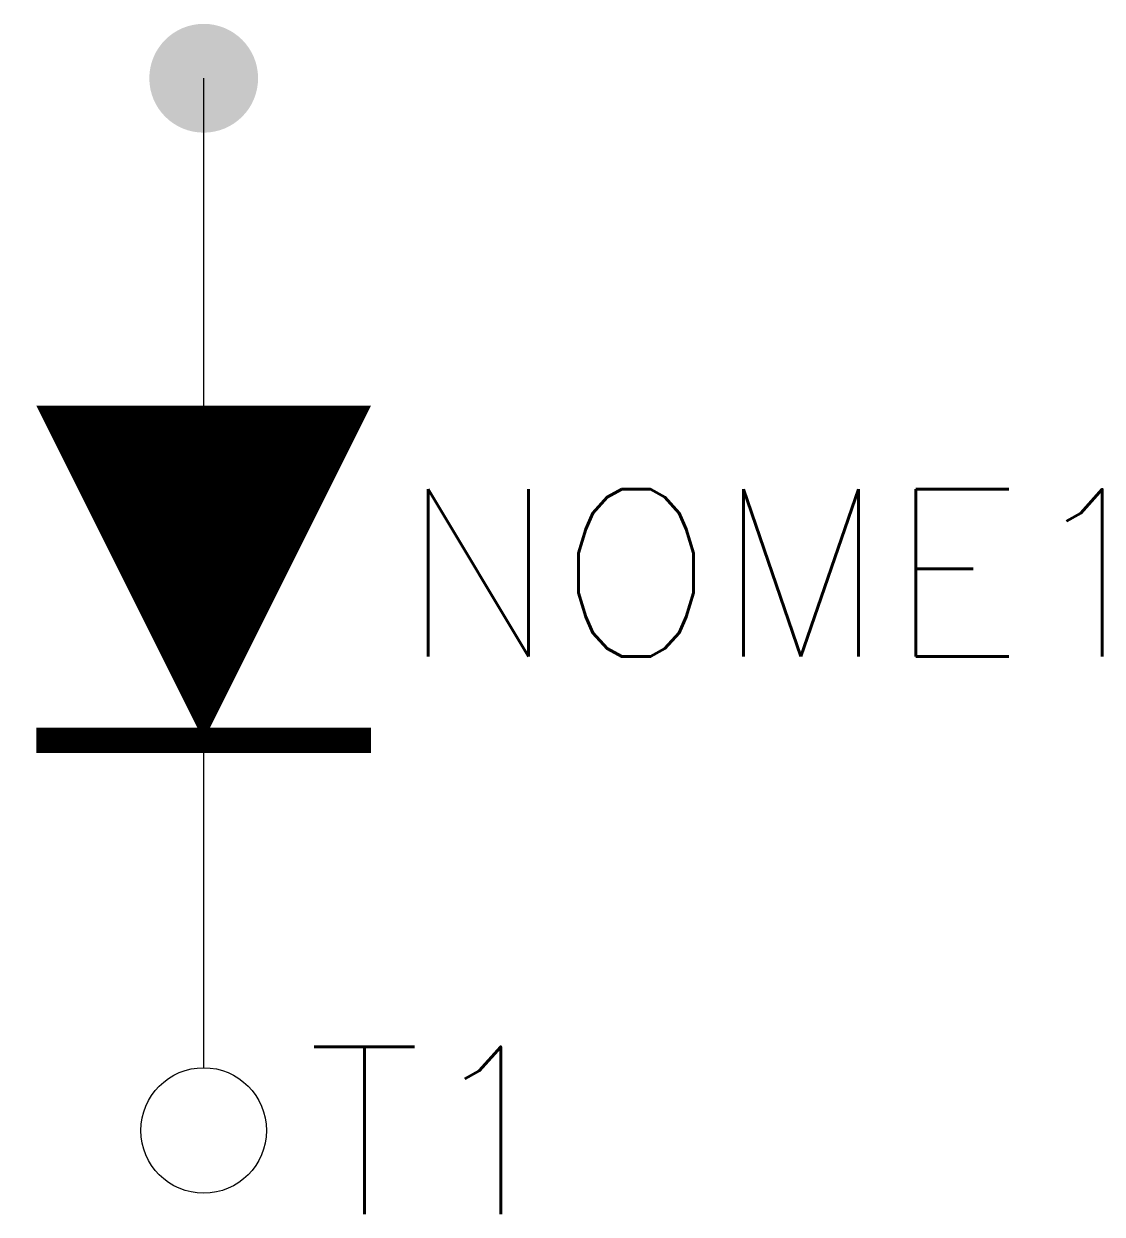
# Model space of a CAD drawing. Extents: x 379.8 to 392.7, y 186.1 to 200.4.
import ezdxf
from ezdxf.enums import TextEntityAlignment as Align

# ---------------------------------------------------------------- set-up
doc = ezdxf.new("R2010")
doc.units = 0
doc.header["$MEASUREMENT"] = 0
doc.layers.get('0').update_dxf_attribs({"linetype": 'CONTINUOUS'})
doc.styles.add('ROMANS', font='romans')

# ---------------------------------------------------------------- blocks, each defined once
blk = doc.blocks.new('HatchDerivacao_10', base_point=(9, 9, 9))
at = {"lineweight": 9}
h = blk.add_hatch(color=7, dxfattribs=at)
edge = h.paths.add_edge_path()
edge.add_arc((9, 9), 0.65, 0, 360)

msp = doc.modelspace()

# ---------------------------------------------------------------- linework, layer by layer
at = {"color": 0}
msp.add_line((381.974, 187.899), (381.974, 199.722), dxfattribs=at)
at = {"color": 5}
msp.add_lwpolyline([(381.974, 191.811, 0, 4, 0), (381.974, 195.811, 4, 4, 0)], format="xyseb", dxfattribs=at)
at = {"color": 5, "const_width": 0.3}
msp.add_lwpolyline([(379.974, 191.811), (383.974, 191.811)], dxfattribs=at)
msp.add_circle((381.974, 187.149), 0.75)

# ---------------------------------------------------------------- block references
at = {"color": 1}
msp.add_blockref('HatchDerivacao_10', (381.974, 199.722), dxfattribs=at)

# ---------------------------------------------------------------- texts
at = {"lineweight": -3, "style": 'ROMANS'}
for tag, p in [('NOME1', (384.312, 193.811)), ('T1', (383.209, 187.149))]:
    msp.add_attdef(tag, text='', height=2, dxfattribs=at).set_placement(p, align=Align.MIDDLE_LEFT)

doc.saveas('drawing.dxf')
